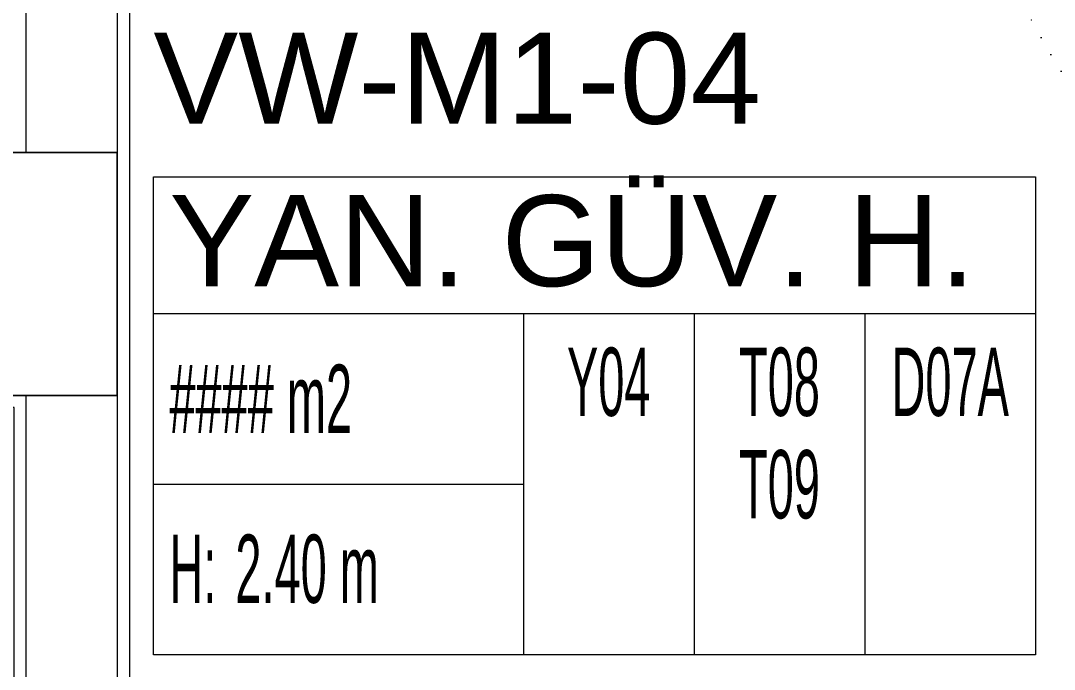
# Model space of a CAD drawing. Extents: x -2012 to 34975, y -1043 to 8321.
# Drawn here: x 10379.9 to 10550.2, y 577.4 to 684.2 of the extents above; entities that cross this region are included whole.
import ezdxf
from ezdxf.enums import TextEntityAlignment as Align

# ---------------------------------------------------------------- set-up
doc = ezdxf.new("R2010")
doc.units = 0
doc.header["$LTSCALE"] = 25
doc.linetypes.add('DOT2', pattern=[0.125, 0, -0.125])
doc.layers.get('0').update_dxf_attribs({"color": 9, "lineweight": 9})
for name, color, linetype, lineweight in [('00', 9, 'Continuous', 9), ('01', 9, 'Continuous', 9), ('07', 9, 'Continuous', 9), ('14', 9, 'Continuous', 9), ('21_MAHAL', 9, 'Continuous', 9)]:
    doc.layers.add(name, color=color, linetype=linetype, lineweight=lineweight)
doc.styles.add('Arial', font='arial.ttf', dxfattribs={"height": 2.5})
doc.styles.add('MuuM_TEXT-STANDART', font='ARIALN.TTF')

# ---------------------------------------------------------------- blocks, each defined once
blk = doc.blocks.new('p-yng-01')
at = {"linetype": 'DOT2'}
blk.add_arc((2, -5.39), 115.41, 269.9997, 0.8132, dxfattribs=at)
blk = doc.blocks.new('0_roomno2')
blk.add_lwpolyline([(19.375, -10.5), (0, -10.5), (0, 0), (19.375, 0)], close=True)
for points in [[(0, -3), (19.375, -3)], [(8.125, -3), (8.125, -10.5)], [(11.875, -3), (11.875, -10.5)], [(15.625, -3), (15.625, -10.5)], [(0, -6.75), (8.125, -6.75)]]:
    blk.add_lwpolyline(points)
at = {"style": 'MuuM_TEXT-STANDART', "width": 0.6}
blk.add_text('H:', height=1.5, dxfattribs=at).set_placement((0.35, -8.608), align=Align.MIDDLE_LEFT)
at = {"style": 'Arial'}
blk.add_attdef('ODANO', (0, 1.17), '', height=2, dxfattribs=at)
blk.add_attdef('MEKANADI', text='', height=2, dxfattribs=at).set_placement((0.35, -3), align=Align.BOTTOM_LEFT)
at = {"style": 'MuuM_TEXT-STANDART', "width": 0.6}
for tag, p in [('YER01', (10, -4.5)), ('TAVAN01', (13.75, -4.5)), ('DUVAR01', (17.5, -4.5)), ('YER02', (10, -6.75)), ('TAVAN02', (13.75, -6.75)), ('DUVAR02', (17.5, -6.75)), ('YER03', (10, -9)), ('TAVAN03', (13.75, -9)), ('DUVAR03', (17.5, -9))]:
    blk.add_attdef(tag, text='', height=1.5, dxfattribs=at).set_placement(p, align=Align.MIDDLE_CENTER)
for tag, p in [('M2', (0.35, -4.875)), ('TEMIZTAVANYUKSEKLIGI', (1.8, -8.608))]:
    blk.add_attdef(tag, text='', height=1.5, dxfattribs=at).set_placement(p, align=Align.MIDDLE_LEFT)

msp = doc.modelspace()

# ---------------------------------------------------------------- linework, layer by layer
at = {"layer": '00'}
msp.add_lwpolyline([(9795.84, 662.5), (9795.84, 662.5), (9795.84, 1012.5), (9810.84, 1012.5), (9810.84, 757.5), (10535.84, 757.5), (10535.84, 742.5), (10395.84, 742.5), (10395.84, 662.5), (10380.84, 662.5), (10380.84, 742.5), (9810.84, 742.5), (9810.84, 662.5), (9810.84, 662.5)], dxfattribs=at)
msp.add_lwpolyline([(10380.84, 622.5), (10395.84, 622.5), (10395.84, 492.5), (10380.84, 492.5)], close=True, dxfattribs=at)
at = {"layer": '01'}
for points in [[(10395.84, 352.5), (10395.84, 312.5), (9795.84, 312.5), (9795.84, 662.5), (10395.84, 662.5), (10395.84, 622.5), (9845.84, 622.5), (9845.84, 352.5)], [(10395.84, 662.5), (9795.84, 662.5), (9795.84, 312.5), (10395.84, 312.5), (10395.84, 352.5), (9845.84, 352.5), (9845.84, 622.5), (10395.84, 622.5)]]:
    msp.add_lwpolyline(points, close=True, dxfattribs=at)
at = {"layer": '14'}
msp.add_lwpolyline([(9812.84, 1010.5), (9812.84, 759.5), (10537.84, 759.5), (10537.84, 740.5), (10397.84, 740.5), (10397.84, 490.5), (10378.84, 490.5), (10378.84, 620.5), (10378.84, 620.5), (10378.84, 620.5), (9847.84, 620.5), (9847.84, 354.5), (10378.84, 354.5), (10378.84, 354.5), (10378.84, 354.5), (10378.84, 384.5), (10397.84, 384.5), (10397.84, 334.5)], dxfattribs=at)

# ---------------------------------------------------------------- block references
at = {"layer": '07', "xscale": -1}
msp.add_blockref('p-yng-01', (10650.8, 743.08), dxfattribs=at)
at = {"layer": '21_MAHAL'}
ref = msp.add_blockref('0_roomno2', (10401.8, 658.49), dxfattribs=dict(at, xscale=7.5, yscale=7.5, zscale=7.5))
ref.add_attrib('ODANO', 'VW-M1-04', (10401.8, 667.26), dxfattribs={"layer": '0', "height": 15, "style": 'Arial'})
ref.add_attrib('MEKANADI', 'YAN. GÜV. H.', dxfattribs={"layer": '0', "height": 15, "style": 'Arial'}).set_placement((10404.43, 635.99), align=Align.BOTTOM_LEFT)
ref.add_attrib('M2', '#### m2', dxfattribs={"layer": '0', "height": 11.25, "style": 'MuuM_TEXT-STANDART', "width": 0.6}).set_placement((10404.43, 621.93), align=Align.MIDDLE_LEFT)
ref.add_attrib('TEMIZTAVANYUKSEKLIGI', '2.40 m', dxfattribs={"layer": '0', "height": 11.25, "style": 'MuuM_TEXT-STANDART', "width": 0.6}).set_placement((10415.3, 593.93), align=Align.MIDDLE_LEFT)
ref.add_attrib('YER01', 'Y04', dxfattribs={"layer": '0', "height": 11.25, "style": 'MuuM_TEXT-STANDART', "width": 0.6}).set_placement((10476.8, 624.74), align=Align.MIDDLE_CENTER)
ref.add_attrib('TAVAN01', 'T08', dxfattribs={"layer": '0', "height": 11.25, "style": 'MuuM_TEXT-STANDART', "width": 0.6}).set_placement((10504.93, 624.74), align=Align.MIDDLE_CENTER)
ref.add_attrib('DUVAR01', 'D07A', dxfattribs={"layer": '0', "height": 11.25, "style": 'MuuM_TEXT-STANDART', "width": 0.6}).set_placement((10533.05, 624.74), align=Align.MIDDLE_CENTER)
ref.add_attrib('TAVAN02', 'T09', dxfattribs={"layer": '0', "height": 11.25, "style": 'MuuM_TEXT-STANDART', "width": 0.6}).set_placement((10504.93, 607.86), align=Align.MIDDLE_CENTER)

doc.saveas('drawing.dxf')
